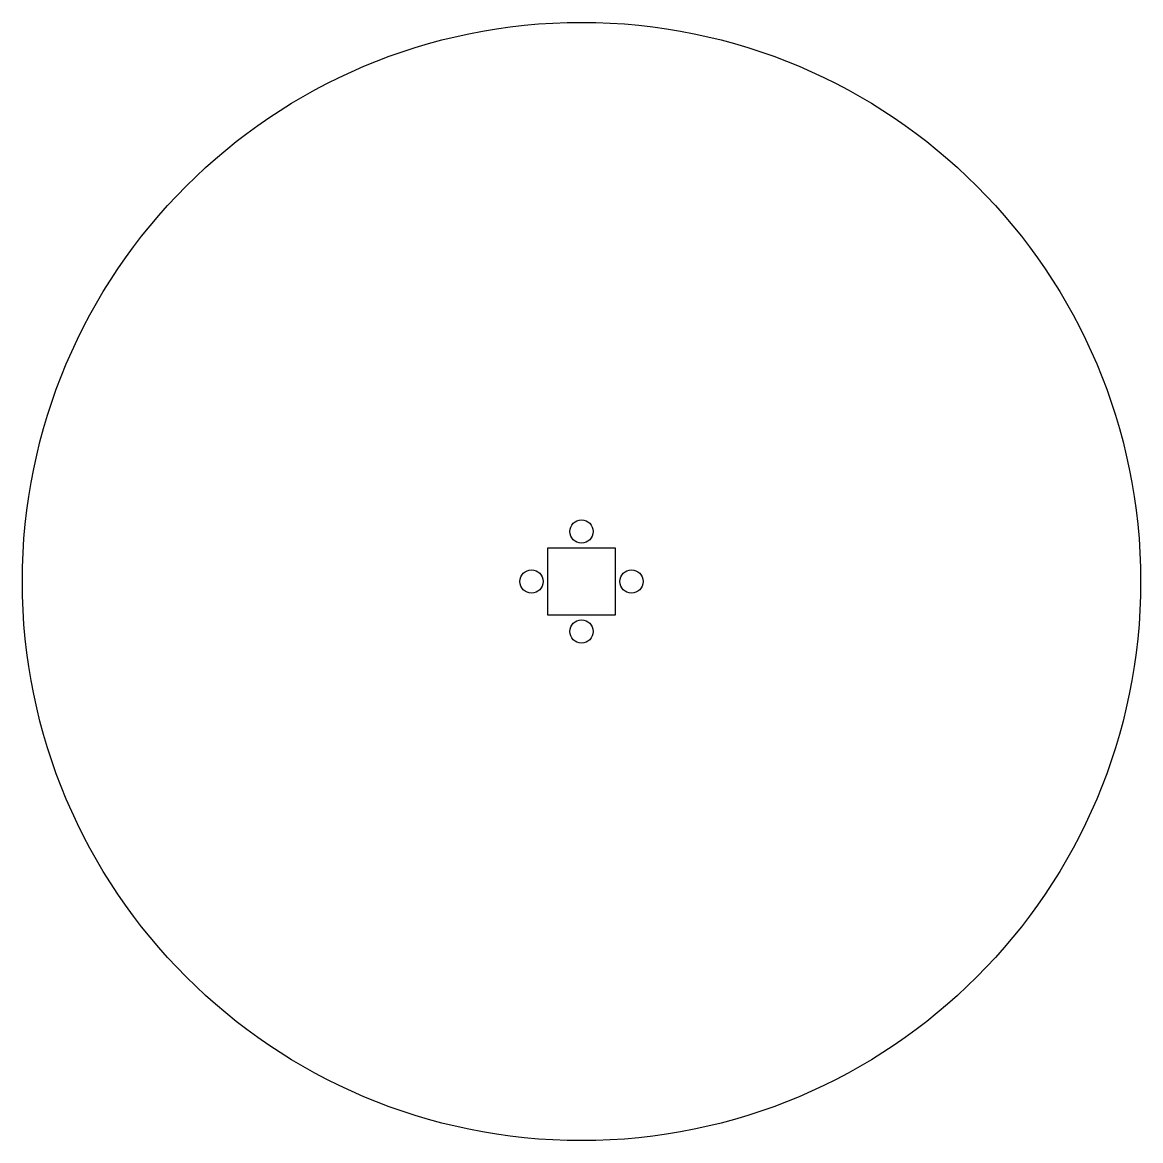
# Model space of a CAD drawing. Header units: inches. Extents: x -8.5 to 8.5, y -8.5 to 8.5.
import ezdxf

# ---------------------------------------------------------------- set-up
doc = ezdxf.new("R2010")
doc.units = ezdxf.units.IN
doc.header["$MEASUREMENT"] = 0

msp = doc.modelspace()

# ---------------------------------------------------------------- linework, layer by layer
msp.add_lwpolyline([(0.51, 0.51), (0.51, -0.51), (-0.51, -0.51), (-0.51, 0.51)], close=True)
for centre, radius in [((0, 0), 8.5), ((0, 0.76), 0.176), ((-0.76, 0), 0.176), ((0.76, 0), 0.176), ((0, -0.76), 0.176)]:
    msp.add_circle(centre, radius)

doc.saveas('drawing.dxf')
